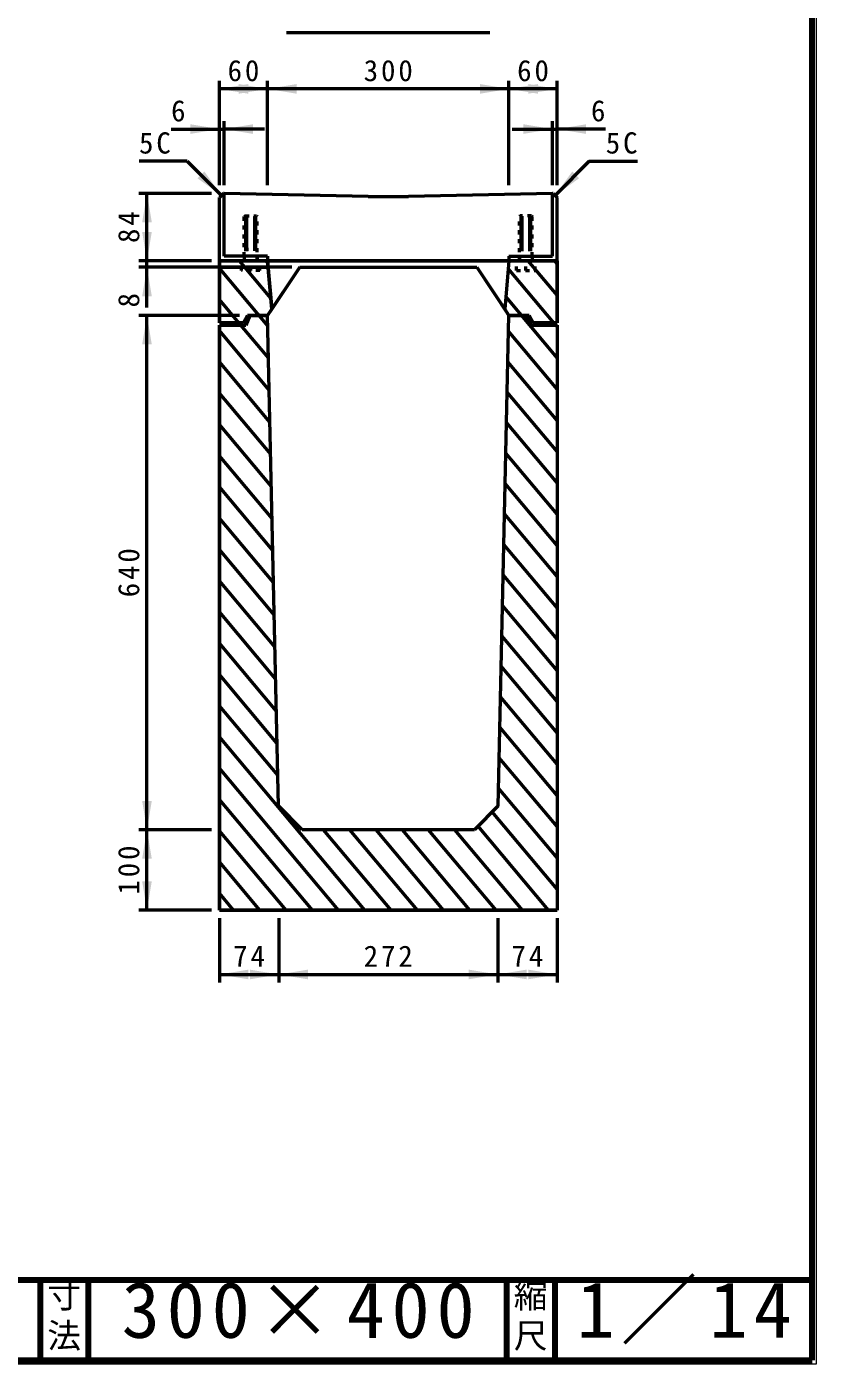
# Model space of a CAD drawing. Units: millimetres, scale not verified. Extents: x 100 to 4105, y 100 to 2870.
# Drawn here: x 3124 to 4105, y 100 to 1764 of the extents above; entities that cross this region are included whole.
import ezdxf
from ezdxf.enums import TextEntityAlignment as Align

# ---------------------------------------------------------------- set-up
doc = ezdxf.new("R2010")
doc.units = ezdxf.units.MM
doc.header["$LTSCALE"] = 5
doc.linetypes.add('USER2', pattern=[2.2, 1, -1.2])
doc.layers.add('V-nasSTD', color=7, linetype='Continuous', lineweight=35)
doc.styles.add('ＭＳ ゴシック', font='')
doc.styles.get('ＭＳ ゴシック').set_extended_font_data('MS Gothic')

msp = doc.modelspace()

# ---------------------------------------------------------------- hatches: boundary and pattern name
at = {"layer": 'V-nasSTD'}
for points in [[(3398.969, 1681.045), (3362.969, 1687.045), (3398.969, 1693.045)], [(3386.969, 1693.045), (3422.969, 1687.045), (3386.969, 1681.045)], [(3458.969, 1681.045), (3422.969, 1687.045), (3458.969, 1693.045)], [(3686.969, 1693.045), (3722.969, 1687.045), (3686.969, 1681.045)], [(3758.969, 1681.045), (3722.969, 1687.045), (3758.969, 1693.045)], [(3746.969, 1693.045), (3782.969, 1687.045), (3746.969, 1681.045)], [(3326.969, 1631.045), (3362.969, 1637.045), (3326.969, 1643.045)], [(3404.969, 1631.045), (3368.969, 1637.045), (3404.969, 1643.045)], [(3740.969, 1643.045), (3776.969, 1637.045), (3740.969, 1631.045)], [(3818.969, 1631.045), (3782.969, 1637.045), (3818.969, 1643.045)], [(3344.256, 1584.243), (3365.469, 1554.545), (3335.771, 1575.758)], [(3801.683, 1584.243), (3780.469, 1554.545), (3810.168, 1575.758)], [(3266.969, 1521.045), (3272.969, 1557.045), (3278.969, 1521.045)], [(3278.969, 1509.045), (3272.969, 1473.045), (3266.969, 1509.045)], [(3266.969, 1429.045), (3272.969, 1465.045), (3278.969, 1429.045)], [(3278.969, 1369.045), (3272.969, 1405.045), (3266.969, 1369.045)], [(3266.969, 801.045), (3272.969, 765.045), (3278.969, 801.045)], [(3278.969, 729.045), (3272.969, 765.045), (3266.969, 729.045)], [(3266.969, 701.045), (3272.969, 665.045), (3278.969, 701.045)], [(3398.969, 591.045), (3362.969, 585.045), (3398.969, 579.045)], [(3400.969, 579.045), (3436.969, 585.045), (3400.969, 591.045)], [(3472.969, 591.045), (3436.969, 585.045), (3472.969, 579.045)], [(3672.969, 579.045), (3708.969, 585.045), (3672.969, 591.045)], [(3744.969, 591.045), (3708.969, 585.045), (3744.969, 579.045)], [(3746.969, 579.045), (3782.969, 585.045), (3746.969, 591.045)]]:
    msp.add_hatch(color=256, dxfattribs=at).paths.add_polyline_path(points)

# ---------------------------------------------------------------- linework, layer by layer
at = {"layer": 'V-nasSTD', "lineweight": 100}
for p, q in [((4100, 105), (4100, 2865)), ((105, 205), (4100, 205)), ((3140, 205), (3140, 105)), ((3200, 205), (3200, 105)), ((3720, 205), (3720, 105)), ((3780, 205), (3780, 105)), ((105, 105), (4100, 105))]:
    msp.add_line(p, q, dxfattribs=at)
at = {"layer": 'V-nasSTD', "lineweight": 50}
for p, q in [((3446.566, 1757.045), (3699.373, 1757.045)), ((3362.969, 1567.045), (3362.969, 1697.045)), ((3422.969, 1687.045), (3362.969, 1687.045)), ((3422.969, 1567.045), (3422.969, 1697.045)), ((3722.969, 1687.045), (3422.969, 1687.045)), ((3722.969, 1567.045), (3722.969, 1697.045)), ((3782.969, 1687.045), (3722.969, 1687.045)), ((3782.969, 1567.045), (3782.969, 1697.045)), ((3302.969, 1637.045), (3362.969, 1637.045)), ((3362.969, 1637.045), (3368.969, 1637.045)), ((3368.969, 1567.045), (3368.969, 1647.045)), ((3418.969, 1637.045), (3368.969, 1637.045)), ((3726.969, 1637.045), (3776.969, 1637.045)), ((3776.969, 1567.045), (3776.969, 1647.045)), ((3776.969, 1637.045), (3782.969, 1637.045)), ((3842.969, 1637.045), (3782.969, 1637.045)), ((3323.043, 1596.971), (3263.043, 1596.971)), ((3323.043, 1596.971), (3365.469, 1554.545)), ((3822.896, 1596.971), (3780.469, 1554.545)), ((3822.896, 1596.971), (3882.896, 1596.971)), ((3352.969, 1557.045), (3262.969, 1557.045)), ((3272.969, 1473.045), (3272.969, 1557.045)), ((3367.969, 1557.045), (3362.969, 1552.045)), ((3362.969, 1473.045), (3362.969, 1552.045)), ((3368.969, 1557.045), (3367.969, 1557.045)), ((3368.969, 1479.045), (3368.969, 1557.045)), ((3547.969, 1553.045), (3368.969, 1557.045)), ((3547.969, 1553.045), (3597.969, 1553.045)), ((3776.969, 1557.045), (3597.969, 1553.045)), ((3776.969, 1479.045), (3776.969, 1557.045)), ((3777.969, 1557.045), (3776.969, 1557.045)), ((3777.969, 1557.045), (3782.969, 1552.045)), ((3782.969, 1473.045), (3782.969, 1552.045)), ((3352.969, 1473.045), (3262.969, 1473.045)), ((3452.969, 1465.045), (3262.969, 1465.045)), ((3272.969, 1465.045), (3272.969, 1473.045)), ((3272.969, 1415.045), (3272.969, 1465.045)), ((3422.969, 1473.045), (3362.969, 1473.045)), ((3422.969, 1473.045), (3362.969, 1473.045)), ((3362.969, 1473.045), (3362.969, 1396.045)), ((3362.969, 1465.045), (3362.969, 1473.045)), ((3362.969, 1473.045), (3422.969, 1473.045)), ((3362.969, 1396.045), (3362.969, 1465.045)), ((3362.969, 1465.045), (3423.669, 1465.045)), ((3362.969, 1396.045), (3362.969, 1465.045)), ((3362.969, 1465.045), (3423.669, 1465.045)), ((3394.702, 1465.045), (3362.969, 1465.045)), ((3422.969, 1479.045), (3368.969, 1479.045)), ((3394.702, 1465.045), (3387.989, 1473.045)), ((3427.041, 1426.504), (3394.702, 1465.045)), ((3423.669, 1465.045), (3394.702, 1465.045)), ((3423.242, 1469.924), (3420.624, 1473.045)), ((3422.969, 1479.045), (3422.969, 1473.045)), ((3422.969, 1473.045), (3428.228, 1412.933)), ((3722.969, 1473.045), (3422.969, 1473.045)), ((3428.228, 1412.933), (3422.969, 1473.045)), ((3423.669, 1465.045), (3422.969, 1473.045)), ((3422.969, 1473.045), (3722.969, 1473.045)), ((3462.969, 1465.045), (3422.969, 1405.045)), ((3422.969, 1405.045), (3462.969, 1465.045)), ((3462.969, 1465.045), (3428.228, 1412.933)), ((3428.228, 1412.933), (3462.969, 1465.045)), ((3462.969, 1465.045), (3682.969, 1465.045)), ((3462.969, 1465.045), (3682.969, 1465.045)), ((3682.969, 1465.045), (3722.969, 1405.045)), ((3682.969, 1465.045), (3717.71, 1412.933)), ((3722.969, 1473.045), (3717.71, 1412.933)), ((3722.969, 1473.045), (3717.71, 1412.933)), ((3722.969, 1479.045), (3776.969, 1479.045)), ((3722.969, 1479.045), (3722.969, 1473.045)), ((3722.969, 1473.045), (3782.969, 1473.045)), ((3782.969, 1473.045), (3722.969, 1473.045)), ((3722.969, 1473.045), (3782.969, 1473.045)), ((3722.969, 1473.045), (3782.969, 1473.045)), ((3782.969, 1430.149), (3746.976, 1473.045)), ((3782.969, 1469.042), (3779.611, 1473.045)), ((3782.969, 1396.045), (3782.969, 1473.045)), ((3782.969, 1473.045), (3782.969, 1405.045)), ((3782.969, 1473.045), (3782.969, 1405.045)), ((3423.252, 1392.127), (3362.969, 1463.969)), ((3778.951, 1396.045), (3722.155, 1463.732)), ((3387.329, 1396.045), (3362.969, 1425.076)), ((3782.969, 1352.363), (3719.073, 1428.512)), ((3387.969, 1405.045), (3262.969, 1405.045)), ((3272.969, 765.045), (3272.969, 1405.045)), ((3392.969, 1396.045), (3397.969, 1405.045)), ((3392.969, 1396.045), (3397.969, 1405.045)), ((3397.969, 1405.045), (3392.969, 1396.045)), ((3397.969, 1405.045), (3392.969, 1396.045)), ((3400.969, 1405.045), (3395.969, 1393.045)), ((3400.969, 1405.045), (3395.969, 1393.045)), ((3395.969, 1393.045), (3400.969, 1405.045)), ((3395.969, 1393.045), (3400.969, 1405.045)), ((3397.969, 1405.045), (3422.969, 1405.045)), ((3397.969, 1405.045), (3422.969, 1405.045)), ((3400.969, 1405.045), (3397.969, 1405.045)), ((3400.969, 1405.045), (3397.969, 1405.045)), ((3422.969, 1405.045), (3400.969, 1405.045)), ((3422.969, 1405.045), (3400.969, 1405.045)), ((3422.975, 1404.745), (3422.675, 1405.045)), ((3422.969, 1405.045), (3428.228, 1412.933)), ((3428.228, 1412.933), (3422.969, 1405.045)), ((3422.975, 1404.745), (3422.969, 1405.045)), ((3436.321, 794.693), (3422.969, 1405.045)), ((3709.618, 794.693), (3722.969, 1405.045)), ((3717.71, 1412.933), (3722.969, 1405.045)), ((3717.71, 1412.933), (3722.969, 1405.045)), ((3722.969, 1405.045), (3717.71, 1412.933)), ((3722.98, 1405.045), (3722.928, 1405.106)), ((3747.969, 1405.045), (3722.969, 1405.045)), ((3722.969, 1405.045), (3744.969, 1405.045)), ((3722.969, 1405.045), (3747.969, 1405.045)), ((3744.969, 1405.045), (3722.969, 1405.045)), ((3722.969, 1405.045), (3722.98, 1405.045)), ((3744.969, 1405.045), (3749.969, 1393.045)), ((3749.969, 1393.045), (3744.969, 1405.045)), ((3747.969, 1405.045), (3744.969, 1405.045)), ((3744.969, 1405.045), (3749.969, 1393.045)), ((3747.969, 1405.045), (3744.969, 1405.045)), ((3744.969, 1405.045), (3749.969, 1393.045)), ((3752.969, 1396.045), (3747.969, 1405.045)), ((3747.969, 1405.045), (3752.969, 1396.045)), ((3752.969, 1396.045), (3747.969, 1405.045)), ((3752.969, 1396.045), (3747.969, 1405.045)), ((3782.969, 1405.045), (3782.969, 1396.045)), ((3782.969, 1405.045), (3782.969, 1396.045)), ((3362.969, 1396.045), (3392.969, 1396.045)), ((3362.969, 1396.045), (3392.969, 1396.045)), ((3392.969, 1396.045), (3362.969, 1396.045)), ((3392.969, 1396.045), (3362.969, 1396.045)), ((3395.969, 1393.045), (3362.969, 1393.045)), ((3395.969, 1393.045), (3362.969, 1393.045)), ((3362.969, 1393.045), (3362.969, 665.045)), ((3362.969, 665.045), (3362.969, 1393.045)), ((3362.969, 1393.045), (3395.969, 1393.045)), ((3362.969, 665.045), (3362.969, 1393.045)), ((3362.969, 1393.045), (3395.969, 1393.045)), ((3424.999, 1312.258), (3362.969, 1386.183)), ((3424.125, 1352.193), (3389.846, 1393.045)), ((3782.969, 1313.47), (3722.541, 1385.485)), ((3749.969, 1393.045), (3782.969, 1393.045)), ((3782.969, 1393.045), (3749.969, 1393.045)), ((3749.969, 1393.045), (3782.969, 1393.045)), ((3749.969, 1393.045), (3781.681, 1393.045)), ((3782.969, 1396.045), (3752.969, 1396.045)), ((3752.969, 1396.045), (3782.969, 1396.045)), ((3782.969, 1396.045), (3752.969, 1396.045)), ((3782.969, 1396.045), (3752.969, 1396.045)), ((3782.969, 1391.256), (3781.469, 1393.045)), ((3782.969, 1391.509), (3781.681, 1393.045)), ((3781.681, 1393.045), (3782.969, 1391.509)), ((3782.969, 1393.045), (3782.969, 665.045)), ((3782.969, 1393.045), (3782.969, 665.045)), ((3782.969, 1391.509), (3782.969, 665.045)), ((3425.873, 1272.324), (3362.969, 1347.289)), ((3782.969, 1274.577), (3721.712, 1347.58)), ((3426.746, 1232.39), (3362.969, 1308.396)), ((3782.969, 1235.684), (3720.883, 1309.675)), ((3427.62, 1192.456), (3362.969, 1269.503)), ((3782.969, 1196.791), (3720.054, 1271.77)), ((3782.969, 1157.898), (3719.225, 1233.865)), ((3428.493, 1152.522), (3362.969, 1230.61)), ((3429.367, 1112.588), (3362.969, 1191.717)), ((3782.969, 1119.005), (3718.396, 1195.961)), ((3430.24, 1072.653), (3362.969, 1152.824)), ((3782.969, 1080.111), (3717.566, 1158.056)), ((3782.969, 1041.218), (3716.737, 1120.151)), ((3431.114, 1032.719), (3362.969, 1113.931)), ((3782.969, 1002.325), (3715.908, 1082.246)), ((3431.988, 992.785), (3362.969, 1075.038)), ((3432.861, 952.851), (3362.969, 1036.145)), ((3782.969, 963.432), (3715.079, 1044.341)), ((3782.969, 924.539), (3714.25, 1006.436)), ((3433.735, 912.917), (3362.969, 997.252)), ((3782.969, 885.646), (3713.421, 968.531)), ((3434.608, 872.983), (3362.969, 958.358)), ((3435.482, 833.048), (3362.969, 919.465)), ((3782.969, 846.753), (3712.591, 930.626)), ((3782.969, 807.86), (3711.762, 892.721)), ((3543.818, 665.045), (3362.969, 880.572)), ((3782.969, 768.967), (3710.933, 854.816)), ((3511.183, 665.045), (3362.969, 841.679)), ((3782.969, 730.074), (3710.104, 816.911)), ((3478.548, 665.045), (3362.969, 802.786)), ((3465.969, 765.045), (3436.321, 794.693)), ((3709.618, 794.693), (3679.969, 765.045)), ((3782.969, 691.181), (3702.274, 787.349)), ((3772.265, 665.045), (3684.529, 769.604)), ((3352.969, 765.045), (3262.969, 765.045)), ((3272.969, 665.045), (3272.969, 765.045)), ((3445.913, 665.045), (3362.969, 763.893)), ((3679.969, 765.045), (3465.969, 765.045)), ((3576.454, 665.045), (3492.544, 765.045)), ((3609.089, 665.045), (3525.179, 765.045)), ((3641.724, 665.045), (3557.814, 765.045)), ((3674.359, 665.045), (3590.449, 765.045)), ((3706.994, 665.045), (3623.084, 765.045)), ((3739.629, 665.045), (3655.719, 765.045)), ((3413.278, 665.045), (3362.969, 725)), ((3380.642, 665.045), (3362.969, 686.107)), ((3352.969, 665.045), (3262.969, 665.045)), ((3362.969, 665.045), (3782.969, 665.045)), ((3432.969, 665.045), (3362.969, 665.045)), ((3362.969, 655.045), (3362.969, 575.045)), ((3712.969, 665.045), (3432.969, 665.045)), ((3712.969, 665.045), (3432.969, 665.045)), ((3712.969, 665.045), (3432.969, 665.045)), ((3436.969, 655.045), (3436.969, 575.045)), ((3708.969, 655.045), (3708.969, 575.045)), ((3782.969, 665.045), (3712.969, 665.045)), ((3782.969, 655.045), (3782.969, 575.045)), ((3362.969, 585.045), (3436.969, 585.045)), ((3436.969, 585.045), (3708.969, 585.045)), ((3708.969, 585.045), (3782.969, 585.045))]:
    msp.add_line(p, q, dxfattribs=at)
at = {"layer": 'V-nasSTD', "linetype": 'USER2', "lineweight": 50}
for p, q in [((3394.969, 1529.045), (3393.969, 1528.045)), ((3393.969, 1479.045), (3393.969, 1528.045)), ((3393.969, 1527.324), (3409.969, 1526.765)), ((3393.969, 1525.324), (3409.969, 1524.765)), ((3393.969, 1523.324), (3409.969, 1522.765)), ((3393.969, 1521.324), (3409.969, 1520.765)), ((3393.969, 1519.324), (3409.969, 1518.765)), ((3393.969, 1517.324), (3409.969, 1516.765)), ((3393.969, 1515.324), (3409.969, 1514.765)), ((3394.969, 1529.045), (3408.969, 1529.045)), ((3408.969, 1529.045), (3409.969, 1528.045)), ((3409.969, 1473.045), (3409.969, 1528.045)), ((3736.969, 1529.045), (3735.969, 1528.045)), ((3735.969, 1473.045), (3735.969, 1528.045)), ((3735.969, 1527.324), (3751.969, 1526.765)), ((3735.969, 1525.324), (3751.969, 1524.765)), ((3735.969, 1523.324), (3751.969, 1522.765)), ((3735.969, 1521.324), (3751.969, 1520.765)), ((3735.969, 1519.324), (3751.969, 1518.765)), ((3735.969, 1517.324), (3751.969, 1516.765)), ((3735.969, 1515.324), (3751.969, 1514.765)), ((3750.969, 1529.045), (3736.969, 1529.045)), ((3750.969, 1529.045), (3751.969, 1528.045)), ((3751.969, 1479.045), (3751.969, 1528.045)), ((3393.969, 1513.324), (3409.969, 1512.765)), ((3393.969, 1511.324), (3409.969, 1510.765)), ((3393.969, 1509.324), (3409.969, 1508.765)), ((3393.969, 1507.324), (3409.969, 1506.765)), ((3393.969, 1505.324), (3409.969, 1504.765)), ((3393.969, 1503.324), (3409.969, 1502.765)), ((3393.969, 1501.324), (3409.969, 1500.765)), ((3393.969, 1499.324), (3409.969, 1498.765)), ((3735.969, 1513.324), (3751.969, 1512.765)), ((3735.969, 1511.324), (3751.969, 1510.765)), ((3735.969, 1509.324), (3751.969, 1508.765)), ((3735.969, 1507.324), (3751.969, 1506.765)), ((3735.969, 1505.324), (3751.969, 1504.765)), ((3735.969, 1503.324), (3751.969, 1502.765)), ((3735.969, 1501.324), (3751.969, 1500.765)), ((3735.969, 1499.324), (3751.969, 1498.765)), ((3393.969, 1497.324), (3409.969, 1496.765)), ((3393.969, 1495.324), (3409.969, 1494.765)), ((3393.969, 1493.324), (3409.969, 1492.765)), ((3393.969, 1491.324), (3409.969, 1490.765)), ((3393.969, 1489.324), (3409.969, 1488.765)), ((3393.969, 1487.324), (3401.969, 1487.045)), ((3409.969, 1487.045), (3393.969, 1487.045)), ((3735.969, 1497.324), (3751.969, 1496.765)), ((3735.969, 1495.324), (3751.969, 1494.765)), ((3735.969, 1493.324), (3751.969, 1492.765)), ((3735.969, 1491.324), (3751.969, 1490.765)), ((3735.969, 1489.324), (3751.969, 1488.765)), ((3735.969, 1487.324), (3743.969, 1487.045)), ((3735.969, 1487.045), (3751.969, 1487.045)), ((3390.469, 1461.045), (3390.469, 1473.045)), ((3390.469, 1473.045), (3413.469, 1473.045)), ((3393.969, 1479.045), (3393.969, 1473.045)), ((3401.969, 1461.045), (3401.969, 1473.045)), ((3409.969, 1479.045), (3409.969, 1473.045)), ((3413.469, 1461.045), (3413.469, 1473.045)), ((3732.469, 1461.045), (3732.469, 1473.045)), ((3755.469, 1473.045), (3732.469, 1473.045)), ((3735.969, 1479.045), (3735.969, 1473.045)), ((3743.969, 1461.045), (3743.969, 1473.045)), ((3751.969, 1479.045), (3751.969, 1473.045)), ((3755.469, 1461.045), (3755.469, 1473.045)), ((3413.469, 1461.045), (3390.469, 1461.045)), ((3732.469, 1461.045), (3755.469, 1461.045))]:
    msp.add_line(p, q, dxfattribs=at)
at = {"layer": 'V-nasSTD', "lineweight": 13}
msp.add_lwpolyline([(100, 100), (100, 2870), (4105, 2870), (4105, 100)], close=True, dxfattribs=at)

# ---------------------------------------------------------------- texts
at = {"layer": 'V-nasSTD', "style": 'ＭＳ ゴシック'}
for s, height, p in [('6', 26.39, (3302.969, 1673.045)), ('6', 26.39, (3824.969, 1673.045)), ('寸', 30.79, (3148.982, 200.999)), ('縮', 30.79, (3728.982, 200.999)), ('法', 30.79, (3148.976, 151.01)), ('尺', 30.79, (3728.976, 151.01))]:
    msp.add_text(s, height=height, dxfattribs=at).set_placement(p, align=Align.TOP_LEFT)
msp.add_text('8', height=26.39, rotation=90, dxfattribs=at).set_placement((3236.969, 1415.045), align=Align.TOP_LEFT)
at = {"layer": 'V-nasSTD', "attachment_point": 1, "style": 'ＭＳ ゴシック'}
for s, insert, char_height in [('\\T1.2;60', (3373.169, 1723.045), 26.39), ('\\T1.2;300', (3542.369, 1723.045), 26.39), ('\\T1.2;60', (3733.169, 1723.045), 26.39), ('\\T1.2;5C', (3263.043, 1632.971), 26.39), ('\\T1.2;5C', (3843.296, 1632.971), 26.39), ('\\T1.2;74', (3380.169, 621.045), 26.39), ('\\T1.2;272', (3542.369, 621.045), 26.39), ('\\T1.2;74', (3726.169, 621.045), 26.39), ('\\T1.18;300×400', (3241.581, 202.508), 69.65), ('\\T1.16;1／14', (3807.033, 202.582), 69.65)]:
    msp.add_mtext(s, dxfattribs=dict(at, insert=insert, char_height=char_height))
at = {"layer": 'V-nasSTD', "char_height": 26.39, "attachment_point": 1, "rotation": 90, "style": 'ＭＳ ゴシック'}
for s, insert in [('\\T1.2;84', (3236.969, 1495.245)), ('\\T1.2;640', (3236.969, 1054.445)), ('\\T1.2;100', (3236.969, 684.445))]:
    msp.add_mtext(s, dxfattribs=dict(at, insert=insert))

doc.saveas('drawing.dxf')
